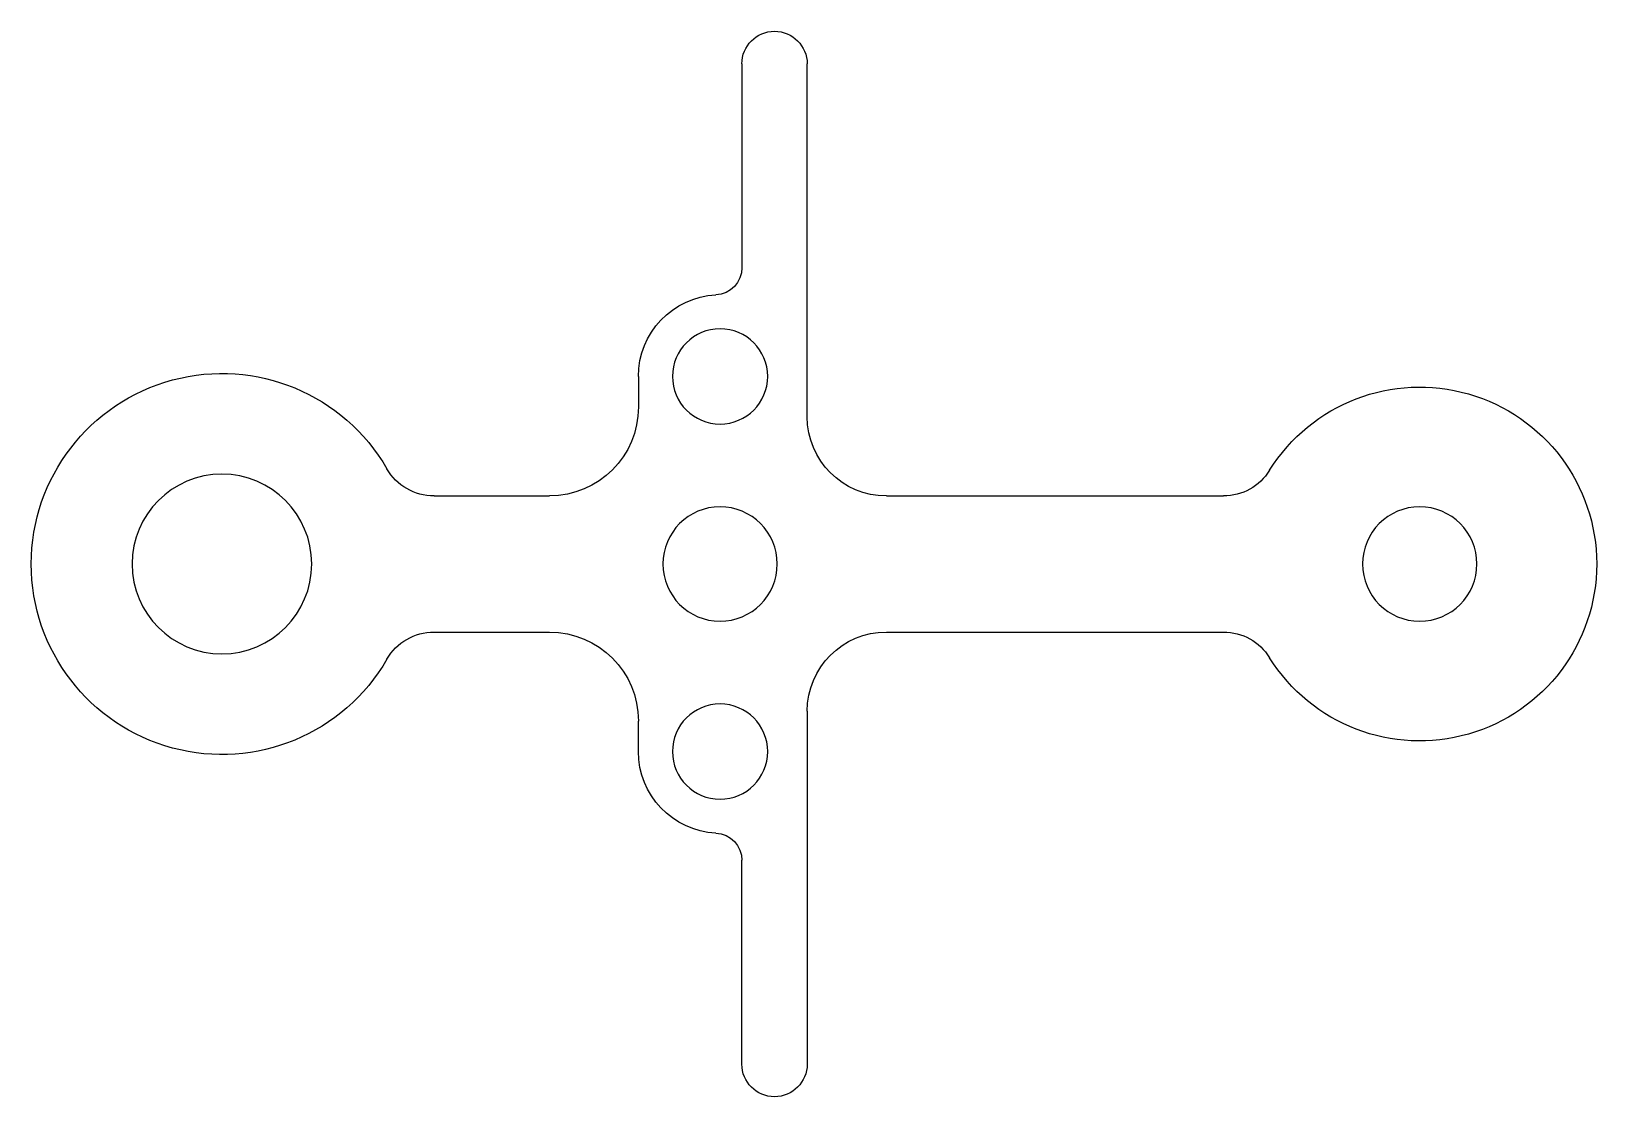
# Model space of a CAD drawing. Header units: millimetres. Extents: x -51 to 6.5, y -19.6 to 19.6.
import ezdxf

# ---------------------------------------------------------------- set-up
doc = ezdxf.new("R2010")
doc.units = ezdxf.units.MM
doc.layers.add('shackle-pin m4', color=7, linetype='Continuous')

msp = doc.modelspace()

# ---------------------------------------------------------------- linework, layer by layer
at = {"layer": 'shackle-pin m4', "extrusion": (6.12323e-17, 0, -1)}
for p, q in [((-24.9, 18.37), (-24.9, 10.886)), ((-22.5, 5.408), (-22.5, 18.37)), ((-28.7, 6.891), (-28.7, 5.768)), ((-36.206, 2.5), (-31.968, 2.5)), ((-19.592, 2.5), (-7.211, 2.5)), ((-36.206, -2.5), (-31.968, -2.5)), ((-19.592, -2.5), (-7.211, -2.5)), ((-22.5, -5.408), (-22.5, -18.37)), ((-28.7, -6.891), (-28.7, -5.768)), ((-24.9, -18.37), (-24.9, -10.886))]:
    msp.add_line(p, q, dxfattribs=at)
for centre, radius in [((25.7, 6.891), 1.75), ((44, 0), 3.3), ((25.7, 0), 2.1), ((0, 0), 2.1), ((25.7, -6.891), 1.75)]:
    msp.add_circle(centre, radius, dxfattribs=at)
for centre, radius, start, end in [((23.7, 18.37), 1.2, 0, 180), ((25.9, 10.886), 1, 180, 267.13481), ((25.7, 6.891), 3, 0, 87.13481), ((44, 0), 7, 210, 150), ((0, 0), 6.5, 31.96572, 328.03428), ((31.968, 5.768), 3.268, 180, 270), ((19.592, 5.408), 2.908, 270, 0), ((36.206, 4.5), 2, 270, 330), ((7.211, 4.5), 2, 211.96572, 270), ((36.206, -4.5), 2, 30, 90), ((31.968, -5.768), 3.268, 90, 180), ((19.592, -5.408), 2.908, 0, 90), ((7.211, -4.5), 2, 90, 148.03428), ((25.7, -6.891), 3, 272.86519, 360), ((25.9, -10.886), 1, 92.86519, 180), ((23.7, -18.37), 1.2, 180, 0)]:
    msp.add_arc(centre, radius, start, end, dxfattribs=at)

doc.saveas('drawing.dxf')
